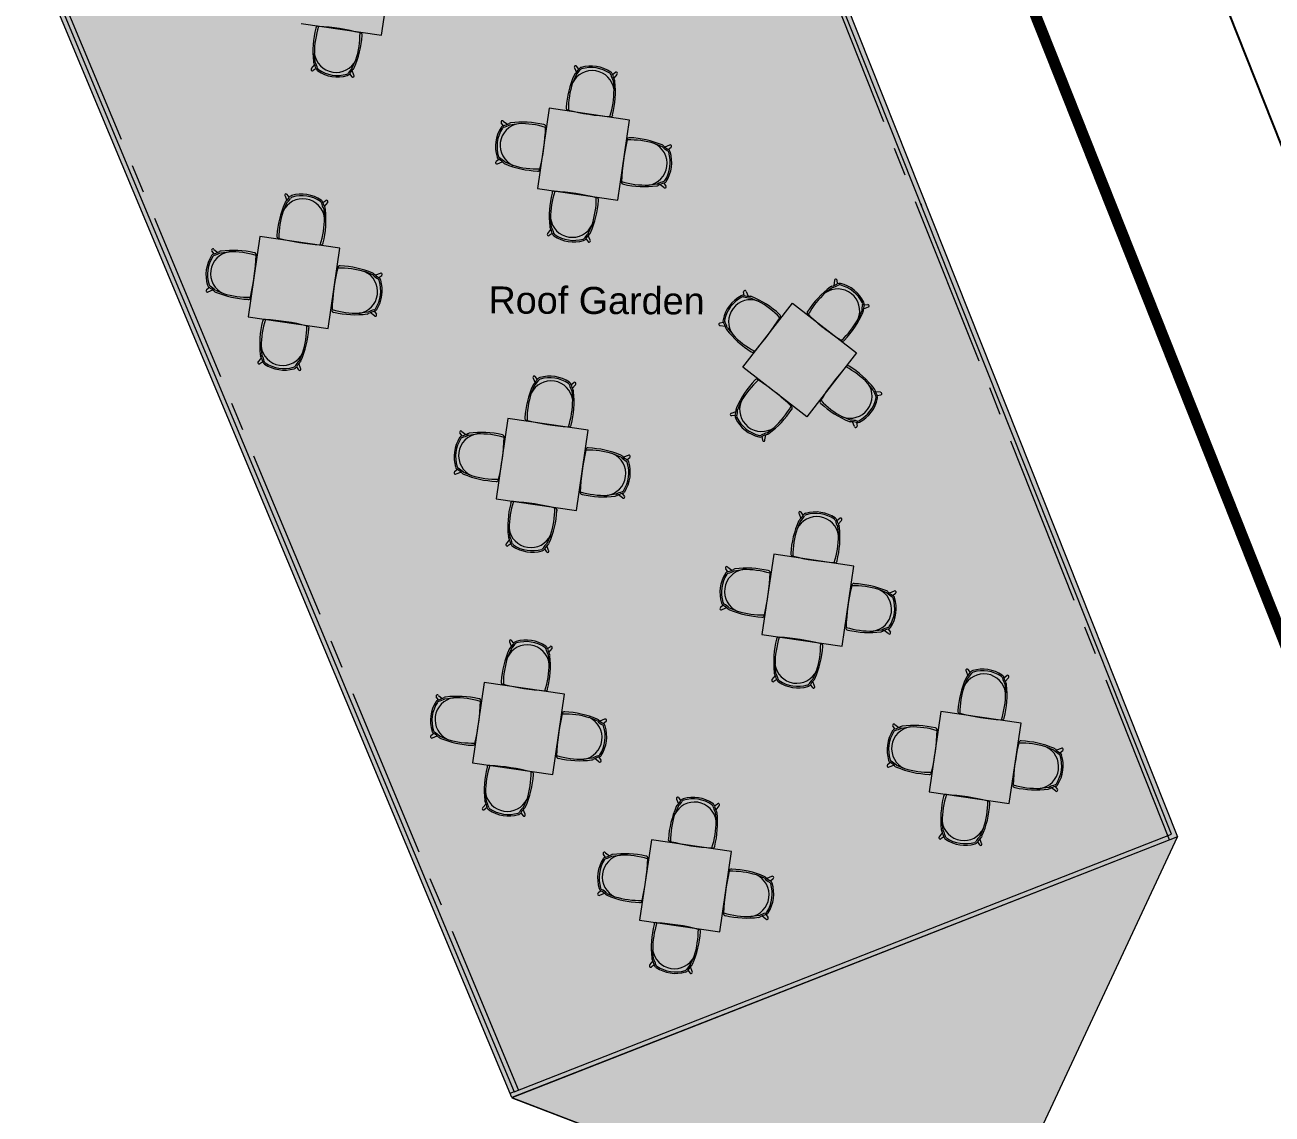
# Model space of a CAD drawing. Header units: metres. Extents: x -466 to 1322, y -1072 to 50.
# Drawn here: x 446.75 to 460.6, y -422.95 to -410.86 of the extents above; entities that cross this region are included whole.
import ezdxf

# ---------------------------------------------------------------- set-up
doc = ezdxf.new("R2010")
doc.units = ezdxf.units.M
doc.linetypes.add('CENTER2', pattern=[28.575, 19.05, -3.175, 3.175, -3.175])
doc.linetypes.add('OCULTA2', pattern=[0.3, 0.2, -0.1])
for name, color, linetype, lineweight in [('A - MURO BAJO', 2, 'Continuous', 0), ('A - PISO', 1, 'Continuous', 0), ('A - TXT 100 -1', 2, 'Continuous', 0), ('A-EJES', 61, 'CENTER2', 0), ('A-MUEBLES', 5, 'Continuous', 0)]:
    doc.layers.add(name, color=color, linetype=linetype, lineweight=lineweight)
doc.layers.add('AKU_Poligono', color=1, linetype='Continuous')
doc.layers.add('Poligono Fisico', color=3, linetype='Continuous')
doc.layers.add('Hatch Exterior', color=7, linetype='Continuous', lineweight=0, true_color=0xa99b89)
doc.layers.add('Hatch fondo', color=254, linetype='Continuous', lineweight=0, transparency=0.5)
doc.styles.add('Style-Arial', font='arial.ttf')

msp = doc.modelspace()

# ---------------------------------------------------------------- hatches: boundary and pattern name
at = {"layer": 'Hatch Exterior', "transparency": 33554687}
h = msp.add_hatch(color=256, dxfattribs=at)
h.dxf.hatch_style = 1
h.paths.add_polyline_path([(452.157, -422.764), (445.643, -407.17), (426.443, -421.481), (425.129, -419.717), (443.848, -405.764), (442.653, -404.16), (449.19, -399.288), (446.082, -395.119), (448.887, -393.028), (459.547, -419.87)])
at = {"layer": 'Hatch fondo', "transparency": 33554687}
h = msp.add_hatch(color=256, dxfattribs=at)
h.dxf.hatch_style = 1
h.paths.add_polyline_path([(452.158, -422.767), (457.279, -424.726), (459.547, -419.87)])
h = msp.add_hatch(color=256, dxfattribs=at)
h.dxf.hatch_style = 1
h.paths.add_polyline_path([(452.158, -422.767), (457.279, -424.726), (459.547, -419.87)])

# ---------------------------------------------------------------- linework, layer by layer
at = {"layer": 'A - MURO BAJO'}
msp.add_line((456.698, -412.846), (456.707, -412.868), dxfattribs=at)
at = {"layer": 'A - MURO BAJO', "ltscale": 0.05}
for points in [[(450.823, -397.946), (459.547, -419.87), (452.157, -422.764), (447.57, -411.782), (445.643, -407.17)], [(459.482, -419.841), (451.853, -400.671)], [(445.684, -407.139), (447.616, -411.764), (447.616, -411.764), (451.413, -420.854), (452.184, -422.7)], [(452.184, -422.7), (459.482, -419.841)]]:
    msp.add_lwpolyline(points, dxfattribs=at)
at = {"layer": 'A - PISO', "ltscale": 0.05}
msp.add_lwpolyline([(452.157, -422.764), (457.279, -424.726), (459.547, -419.87)], dxfattribs=at)
at = {"layer": 'A-EJES', "ltscale": 0.1}
for p, q in [((459.458, -419.905), (447.271, -389.28)), ((452.233, -422.68), (440.431, -394.426))]:
    msp.add_line(p, q, dxfattribs=at)
at = {"layer": 'A-EJES'}
msp.add_line((452.184, -422.7), (452.137, -422.718), dxfattribs=at)
at = {"layer": 'A-MUEBLES', "color": 5}
for p, q in [((450.712, -410.979), (450.842, -410.089)), ((449.822, -410.849), (450.712, -410.979)), ((449.977, -411.276), (449.967, -411.18)), ((449.936, -411.348), (449.971, -411.304)), ((449.986, -411.347), (449.952, -411.371)), ((450.405, -411.421), (450.385, -411.368)), ((450.388, -411.341), (450.428, -411.252)), ((452.855, -411.339), (452.875, -411.392)), ((452.902, -411.354), (452.878, -411.322)), ((450.358, -411.406), (450.383, -411.438)), ((452.872, -411.419), (452.833, -411.508)), ((453.275, -411.413), (453.308, -411.389)), ((453.284, -411.484), (453.294, -411.58)), ((453.324, -411.412), (453.289, -411.456)), ((452.574, -411.789), (452.444, -412.68)), ((453.464, -411.919), (452.574, -411.789)), ((452.064, -411.932), (452.109, -411.966)), ((453.334, -412.809), (453.464, -411.919)), ((452.066, -411.982), (452.042, -411.949)), ((452.137, -411.971), (452.233, -411.959)), ((453.83, -412.216), (453.74, -412.179)), ((453.91, -412.198), (453.857, -412.219)), ((453.895, -412.245), (453.927, -412.22)), ((452.015, -412.355), (451.983, -412.38)), ((452.001, -412.403), (452.053, -412.381)), ((452.081, -412.384), (452.17, -412.421)), ((453.774, -412.629), (453.678, -412.641)), ((453.845, -412.619), (453.869, -412.652)), ((449.642, -412.761), (449.662, -412.814)), ((449.689, -412.776), (449.665, -412.744)), ((452.444, -412.68), (453.334, -412.809)), ((453.846, -412.668), (453.801, -412.634)), ((449.659, -412.842), (449.62, -412.93)), ((450.062, -412.835), (450.095, -412.811)), ((450.071, -412.906), (450.081, -413.002)), ((450.111, -412.835), (450.076, -412.878)), ((452.599, -413.106), (452.589, -413.01)), ((452.558, -413.178), (452.593, -413.134)), ((452.608, -413.178), (452.574, -413.201)), ((453.01, -413.171), (453.049, -413.082)), ((449.361, -413.211), (449.231, -414.102)), ((450.251, -413.341), (449.361, -413.211)), ((452.98, -413.236), (453.005, -413.268)), ((453.027, -413.251), (453.007, -413.199)), ((448.853, -413.404), (448.829, -413.371)), ((448.851, -413.354), (448.896, -413.388)), ((448.924, -413.393), (449.02, -413.381)), ((450.121, -414.232), (450.251, -413.341)), ((450.617, -413.638), (450.527, -413.601)), ((450.697, -413.62), (450.644, -413.641)), ((450.682, -413.667), (450.714, -413.642)), ((455.74, -413.701), (455.732, -413.756)), ((455.774, -413.737), (455.768, -413.697)), ((448.802, -413.777), (448.77, -413.803)), ((448.788, -413.825), (448.84, -413.803)), ((448.868, -413.806), (448.957, -413.843)), ((454.736, -413.866), (454.731, -413.825)), ((454.759, -413.822), (454.781, -413.874)), ((455.715, -413.779), (455.637, -413.837)), ((454.723, -414.662), (455.274, -413.951)), ((454.803, -413.892), (454.892, -413.928)), ((455.274, -413.951), (455.985, -414.502)), ((456.112, -413.995), (456.06, -414.016)), ((456.069, -413.971), (456.109, -413.967)), ((449.231, -414.102), (450.121, -414.232)), ((450.561, -414.051), (450.465, -414.063)), ((450.633, -414.09), (450.588, -414.056)), ((450.632, -414.041), (450.656, -414.074)), ((456.042, -414.037), (456.003, -414.126)), ((454.508, -414.166), (454.468, -414.172)), ((454.472, -414.2), (454.528, -414.207)), ((454.551, -414.224), (454.61, -414.3)), ((449.345, -414.6), (449.38, -414.556)), ((449.386, -414.528), (449.376, -414.432)), ((449.797, -414.593), (449.836, -414.504)), ((455.985, -414.502), (455.434, -415.213)), ((449.395, -414.6), (449.361, -414.623)), ((449.767, -414.658), (449.792, -414.69)), ((449.814, -414.673), (449.794, -414.621)), ((455.434, -415.213), (454.723, -414.662)), ((452.395, -414.781), (452.416, -414.834)), ((452.443, -414.797), (452.418, -414.764)), ((452.815, -414.855), (452.848, -414.832)), ((456.17, -414.917), (456.11, -414.841)), ((452.412, -414.862), (452.373, -414.95)), ((452.824, -414.926), (452.834, -415.023)), ((452.865, -414.855), (452.829, -414.899)), ((456.249, -414.94), (456.193, -414.933)), ((456.213, -414.975), (456.253, -414.968)), ((454.666, -415.13), (454.704, -415.041)), ((452.114, -415.231), (451.984, -416.122)), ((453.005, -415.361), (452.114, -415.231)), ((454.595, -415.172), (454.648, -415.151)), ((454.639, -415.196), (454.598, -415.2)), ((455.918, -415.249), (455.828, -415.212)), ((451.606, -415.424), (451.582, -415.391)), ((451.605, -415.374), (451.649, -415.409)), ((452.875, -416.252), (453.005, -415.361)), ((454.992, -415.388), (455.07, -415.331)), ((455.962, -415.319), (455.94, -415.267)), ((455.985, -415.275), (455.99, -415.315)), ((451.677, -415.414), (451.773, -415.401)), ((454.934, -415.43), (454.94, -415.471)), ((454.968, -415.467), (454.976, -415.411)), ((453.37, -415.659), (453.28, -415.621)), ((453.45, -415.64), (453.398, -415.661)), ((453.436, -415.688), (453.467, -415.662)), ((451.555, -415.797), (451.523, -415.823)), ((451.541, -415.845), (451.593, -415.824)), ((451.621, -415.826), (451.71, -415.864)), ((453.314, -416.071), (453.218, -416.084)), ((453.386, -416.111), (453.342, -416.076)), ((453.385, -416.061), (453.409, -416.094)), ((451.984, -416.122), (452.875, -416.252)), ((455.347, -416.287), (455.367, -416.34)), ((455.394, -416.302), (455.369, -416.27)), ((455.766, -416.361), (455.799, -416.337)), ((455.816, -416.361), (455.78, -416.404)), ((452.139, -416.549), (452.129, -416.452)), ((455.363, -416.367), (455.324, -416.456)), ((455.775, -416.432), (455.785, -416.528)), ((452.098, -416.62), (452.134, -416.576)), ((452.148, -416.62), (452.115, -416.643)), ((452.567, -416.694), (452.547, -416.641)), ((452.551, -416.613), (452.59, -416.525)), ((452.52, -416.678), (452.545, -416.711)), ((455.065, -416.737), (454.935, -417.628)), ((455.956, -416.867), (455.065, -416.737)), ((454.557, -416.93), (454.533, -416.897)), ((454.556, -416.88), (454.6, -416.914)), ((454.628, -416.919), (454.724, -416.907)), ((455.826, -417.757), (455.956, -416.867)), ((456.321, -417.164), (456.231, -417.127)), ((456.401, -417.146), (456.349, -417.167)), ((456.387, -417.193), (456.418, -417.168)), ((454.506, -417.303), (454.475, -417.328)), ((454.492, -417.351), (454.544, -417.329)), ((454.572, -417.332), (454.662, -417.369)), ((456.265, -417.577), (456.169, -417.589)), ((456.337, -417.616), (456.293, -417.582)), ((456.336, -417.567), (456.36, -417.6)), ((452.133, -417.709), (452.154, -417.762)), ((452.181, -417.724), (452.156, -417.692)), ((454.935, -417.628), (455.826, -417.757)), ((452.15, -417.79), (452.111, -417.878)), ((452.553, -417.783), (452.586, -417.759)), ((452.562, -417.854), (452.572, -417.95)), ((452.603, -417.783), (452.567, -417.827)), ((455.09, -418.054), (455.08, -417.958)), ((457.248, -418.048), (457.224, -418.015)), ((451.852, -418.159), (451.722, -419.05)), ((452.743, -418.289), (451.852, -418.159)), ((455.049, -418.126), (455.085, -418.082)), ((455.099, -418.126), (455.066, -418.149)), ((455.518, -418.199), (455.498, -418.147)), ((455.502, -418.119), (455.541, -418.03)), ((457.218, -418.113), (457.179, -418.201)), ((457.201, -418.032), (457.221, -418.085)), ((457.62, -418.106), (457.654, -418.083)), ((457.67, -418.106), (457.635, -418.15)), ((451.343, -418.302), (451.387, -418.337)), ((452.613, -419.18), (452.743, -418.289)), ((455.471, -418.184), (455.496, -418.216)), ((457.629, -418.177), (457.64, -418.274)), ((451.344, -418.352), (451.32, -418.319)), ((451.415, -418.341), (451.511, -418.329)), ((453.108, -418.586), (453.018, -418.549)), ((453.188, -418.568), (453.136, -418.589)), ((456.92, -418.482), (456.79, -419.373)), ((457.81, -418.612), (456.92, -418.482)), ((453.174, -418.615), (453.205, -418.59)), ((456.411, -418.675), (456.387, -418.642)), ((456.41, -418.625), (456.455, -418.66)), ((456.483, -418.665), (456.579, -418.652)), ((457.68, -419.503), (457.81, -418.612)), ((451.293, -418.725), (451.261, -418.751)), ((451.279, -418.773), (451.331, -418.751)), ((451.359, -418.754), (451.448, -418.791)), ((453.123, -418.989), (453.147, -419.022)), ((458.175, -418.91), (458.086, -418.872)), ((458.255, -418.891), (458.203, -418.912)), ((458.241, -418.939), (458.273, -418.913)), ((451.722, -419.05), (452.613, -419.18)), ((453.052, -418.999), (452.956, -419.011)), ((453.124, -419.038), (453.08, -419.004)), ((456.361, -419.048), (456.329, -419.074)), ((456.347, -419.096), (456.399, -419.075)), ((456.427, -419.077), (456.516, -419.115)), ((451.877, -419.476), (451.867, -419.38)), ((456.79, -419.373), (457.68, -419.503)), ((458.12, -419.323), (458.024, -419.335)), ((458.192, -419.362), (458.147, -419.327)), ((458.191, -419.312), (458.215, -419.345)), ((451.836, -419.548), (451.872, -419.504)), ((451.886, -419.548), (451.853, -419.571)), ((452.289, -419.541), (452.328, -419.452)), ((454.005, -419.535), (453.966, -419.624)), ((453.988, -419.455), (454.008, -419.507)), ((454.035, -419.47), (454.011, -419.437)), ((454.407, -419.528), (454.441, -419.505)), ((454.457, -419.528), (454.422, -419.572)), ((452.258, -419.606), (452.283, -419.638)), ((452.305, -419.621), (452.285, -419.569)), ((454.416, -419.599), (454.427, -419.696)), ((456.904, -419.871), (456.939, -419.827)), ((456.945, -419.8), (456.934, -419.703)), ((457.356, -419.864), (457.395, -419.776)), ((453.707, -419.904), (453.577, -420.795)), ((454.597, -420.034), (453.707, -419.904)), ((456.954, -419.871), (456.92, -419.894)), ((457.326, -419.929), (457.351, -419.962)), ((457.373, -419.945), (457.353, -419.892)), ((453.198, -420.097), (453.174, -420.064)), ((453.197, -420.048), (453.242, -420.082)), ((453.269, -420.087), (453.366, -420.074)), ((454.467, -420.925), (454.597, -420.034)), ((454.962, -420.332), (454.873, -420.295)), ((455.042, -420.313), (454.99, -420.335)), ((455.028, -420.361), (455.06, -420.335)), ((453.148, -420.471), (453.116, -420.496)), ((453.134, -420.518), (453.186, -420.497)), ((453.214, -420.5), (453.303, -420.537)), ((453.577, -420.795), (454.467, -420.925)), ((454.907, -420.745), (454.81, -420.757)), ((454.979, -420.784), (454.934, -420.749)), ((454.978, -420.734), (455.002, -420.767)), ((453.732, -421.222), (453.721, -421.126)), ((454.143, -421.286), (454.182, -421.198)), ((453.691, -421.293), (453.726, -421.249)), ((453.741, -421.293), (453.707, -421.316)), ((454.16, -421.367), (454.14, -421.314)), ((454.113, -421.351), (454.138, -421.384))]:
    msp.add_line(p, q, dxfattribs=at)
for centre, radius, start, end in [((451.004, -411.157), 1.053, 165.8843, 186.09), ((450.919, -411.175), 0.952, 161.939, 180.263), ((450.005, -410.9), 0.022, 66.442, 178.1592), ((449.861, -413.374), 2.499, 75.7124, 86.4895), ((449.522, -410.957), 0.952, 341.939, 0.263), ((450.477, -410.974), 0.022, 344.0427, 95.7599), ((449.447, -410.913), 1.053, 336.1119, 356.3177), ((450.208, -411.146), 0.244, 188.0759, 334.126), ((450.208, -411.146), 0.244, 188.0759, 334.126), ((449.944, -411.359), 0.0141, 124.7727, 305.0862), ((449.999, -411.264), 0.0425, 186.09, 208.9497), ((449.755, -411.399), 0.236, 12.3389, 28.9497), ((449.755, -411.399), 0.253, 12.3389, 28.9497), ((450.028, -411.339), 0.0425, 192.3389, 236.0102), ((450.028, -411.339), 0.0255, 192.3389, 236.0102), ((450.223, -411.049), 0.392, 236.0102, 286.1918), ((450.223, -411.049), 0.375, 236.0102, 286.1918), ((450.562, -411.525), 0.253, 133.2522, 149.863), ((450.562, -411.525), 0.236, 133.2522, 149.863), ((450.371, -411.322), 0.0425, 313.2522, 336.1119), ((453.052, -411.614), 0.244, 8.0759, 154.126), ((453.052, -411.614), 0.244, 8.0759, 154.126), ((452.866, -411.33), 0.0141, 37.1157, 217.4292), ((452.698, -411.235), 0.236, 313.2522, 329.863), ((452.698, -411.235), 0.253, 313.2522, 329.863), ((452.94, -411.375), 0.0425, 106.1918, 149.863), ((452.94, -411.375), 0.0255, 106.1918, 149.863), ((453.037, -411.711), 0.392, 56.0102, 106.1918), ((453.037, -411.711), 0.375, 56.0102, 106.1918), ((450.321, -411.385), 0.0255, 286.1918, 329.863), ((450.321, -411.385), 0.0425, 286.1918, 329.863), ((450.394, -411.43), 0.0141, 217.1157, 37.4292), ((453.814, -411.847), 1.053, 156.1119, 176.3177), ((453.738, -411.803), 0.952, 161.939, 180.263), ((452.89, -411.438), 0.0425, 133.2522, 156.1119), ((453.233, -411.421), 0.0255, 12.3389, 56.0102), ((453.233, -411.421), 0.0425, 12.3389, 56.0102), ((453.505, -411.361), 0.253, 192.3389, 208.9497), ((453.505, -411.361), 0.236, 192.3389, 208.9497), ((452.256, -411.603), 1.053, 345.8843, 6.09), ((453.261, -411.496), 0.0425, 6.09, 28.9497), ((453.316, -411.401), 0.0141, 304.7727, 125.0862), ((452.341, -411.585), 0.952, 341.939, 0.263), ((452.784, -411.786), 0.022, 164.0427, 275.7599), ((452.053, -411.94), 0.0141, 35.97, 216.2835), ((453.4, -409.386), 2.499, 255.7124, 266.4895), ((453.256, -411.86), 0.022, 246.442, 358.1592), ((452.369, -412.213), 0.392, 147.2075, 197.3891), ((452.369, -412.213), 0.375, 147.2075, 197.3891), ((452.272, -412.2), 0.244, 99.2732, 245.3233), ((452.272, -412.2), 0.244, 99.2732, 245.3233), ((452.075, -412.023), 0.0425, 103.5362, 147.2075), ((452.075, -412.023), 0.0255, 103.5362, 147.2075), ((452.009, -411.752), 0.236, 283.5362, 300.147), ((452.009, -411.752), 0.253, 283.5362, 300.147), ((452.149, -411.993), 0.0425, 97.2873, 120.147), ((452.278, -412.996), 1.053, 77.0816, 97.2873), ((452.257, -412.911), 0.952, 73.1363, 91.4603), ((450.037, -411.896), 2.499, 346.9097, 357.6868), ((452.513, -411.991), 0.022, 337.6393, 89.3565), ((455.873, -412.704), 2.499, 166.9097, 177.6868), ((453.461, -412.136), 0.022, 75.24, 186.9572), ((453.464, -413.091), 0.952, 73.1363, 91.4603), ((453.421, -413.167), 1.053, 67.3092, 87.515), ((453.638, -412.401), 0.244, 279.2732, 65.3233), ((453.638, -412.401), 0.244, 279.2732, 65.3233), ((453.811, -412.234), 0.0425, 44.4495, 67.3092), ((454.011, -412.039), 0.236, 224.4495, 241.0603), ((453.918, -412.209), 0.0141, 308.313, 128.6265), ((452.035, -412.317), 0.0425, 197.3891, 241.0603), ((452.035, -412.317), 0.0255, 197.3891, 241.0603), ((451.9, -412.561), 0.253, 44.4495, 61.0603), ((454.011, -412.039), 0.253, 224.4495, 241.0603), ((453.542, -412.388), 0.375, 327.2075, 17.3891), ((453.542, -412.388), 0.392, 327.2075, 17.3891), ((453.876, -412.283), 0.0255, 17.3891, 61.0603), ((453.876, -412.283), 0.0425, 17.3891, 61.0603), ((451.992, -412.392), 0.0141, 128.313, 308.6265), ((451.9, -412.561), 0.236, 44.4495, 61.0603), ((452.099, -412.366), 0.0425, 224.4495, 247.3092), ((452.489, -411.433), 1.053, 247.3092, 267.515), ((452.447, -411.51), 0.952, 253.1363, 271.4603), ((452.449, -412.465), 0.022, 255.24, 6.9572), ((453.397, -412.609), 0.022, 157.6393, 269.3565), ((453.653, -411.689), 0.952, 253.1363, 271.4603), ((453.901, -412.848), 0.253, 103.5362, 120.147), ((453.901, -412.848), 0.236, 103.5362, 120.147), ((453.836, -412.577), 0.0255, 283.5362, 327.2075), ((453.836, -412.577), 0.0425, 283.5362, 327.2075), ((449.653, -412.753), 0.0141, 37.1157, 217.4292), ((449.727, -412.797), 0.0425, 106.1918, 149.863), ((449.824, -413.133), 0.392, 56.0102, 106.1918), ((449.824, -413.133), 0.375, 56.0102, 106.1918), ((453.626, -412.987), 1.053, 165.8843, 186.09), ((453.541, -413.006), 0.952, 161.939, 180.263), ((452.627, -412.731), 0.022, 66.442, 178.1592), ((452.482, -415.204), 2.499, 75.7124, 86.4895), ((453.633, -411.604), 1.053, 257.0816, 277.2873), ((453.761, -412.607), 0.0425, 277.2873, 300.147), ((453.857, -412.66), 0.0141, 215.97, 36.2835), ((450.601, -413.269), 1.053, 156.1119, 176.3177), ((449.839, -413.037), 0.244, 8.0759, 154.126), ((449.839, -413.037), 0.244, 8.0759, 154.126), ((449.677, -412.86), 0.0425, 133.2522, 156.1119), ((449.485, -412.657), 0.236, 313.2522, 329.863), ((449.485, -412.657), 0.253, 313.2522, 329.863), ((449.727, -412.797), 0.0255, 106.1918, 149.863), ((450.02, -412.843), 0.0255, 12.3389, 56.0102), ((450.02, -412.843), 0.0425, 12.3389, 56.0102), ((450.292, -412.783), 0.253, 192.3389, 208.9497), ((450.292, -412.783), 0.236, 192.3389, 208.9497), ((450.048, -412.918), 0.0425, 6.09, 28.9497), ((450.103, -412.823), 0.0141, 304.7727, 125.0862), ((452.069, -412.743), 1.053, 336.1119, 356.3177), ((452.144, -412.787), 0.952, 341.939, 0.263), ((453.099, -412.804), 0.022, 344.0427, 95.7599), ((450.525, -413.225), 0.952, 161.939, 180.263), ((449.128, -413.007), 0.952, 341.939, 0.263), ((449.043, -413.026), 1.053, 345.8843, 6.09), ((452.83, -412.976), 0.244, 188.0759, 334.126), ((452.83, -412.976), 0.244, 188.0759, 334.126), ((452.566, -413.189), 0.0141, 124.7727, 305.0862), ((452.621, -413.094), 0.0425, 186.09, 208.9497), ((452.377, -413.229), 0.236, 12.3389, 28.9497), ((452.377, -413.229), 0.253, 12.3389, 28.9497), ((452.65, -413.169), 0.0425, 192.3389, 236.0102), ((452.65, -413.169), 0.0255, 192.3389, 236.0102), ((453.184, -413.355), 0.253, 133.2522, 149.863), ((453.184, -413.355), 0.236, 133.2522, 149.863), ((452.993, -413.152), 0.0425, 313.2522, 336.1119), ((449.571, -413.208), 0.022, 164.0427, 275.7599), ((450.187, -410.808), 2.499, 255.7124, 266.4895), ((450.043, -413.282), 0.022, 246.442, 358.1592), ((452.845, -412.879), 0.392, 236.0102, 286.1918), ((452.845, -412.879), 0.375, 236.0102, 286.1918), ((452.943, -413.215), 0.0255, 286.1918, 329.863), ((452.943, -413.215), 0.0425, 286.1918, 329.863), ((453.016, -413.26), 0.0141, 217.1157, 37.4292), ((449.156, -413.635), 0.392, 147.2075, 197.3891), ((449.156, -413.635), 0.375, 147.2075, 197.3891), ((449.059, -413.622), 0.244, 99.2732, 245.3233), ((449.059, -413.622), 0.244, 99.2732, 245.3233), ((448.84, -413.362), 0.0141, 35.97, 216.2835), ((448.862, -413.445), 0.0425, 103.5362, 147.2075), ((448.862, -413.445), 0.0255, 103.5362, 147.2075), ((448.796, -413.174), 0.236, 283.5362, 300.147), ((448.796, -413.174), 0.253, 283.5362, 300.147), ((448.936, -413.415), 0.0425, 97.2873, 120.147), ((449.065, -414.418), 1.053, 77.0816, 97.2873), ((449.044, -414.333), 0.952, 73.1363, 91.4603), ((446.824, -413.318), 2.499, 346.9097, 357.6868), ((449.3, -413.413), 0.022, 337.6393, 89.3565), ((452.66, -414.126), 2.499, 166.9097, 177.6868), ((450.248, -413.558), 0.022, 75.24, 186.9572), ((450.251, -414.513), 0.952, 73.1363, 91.4603), ((450.208, -414.589), 1.053, 67.3092, 87.515), ((450.425, -413.823), 0.244, 279.2732, 65.3233), ((450.425, -413.823), 0.244, 279.2732, 65.3233), ((450.598, -413.656), 0.0425, 44.4495, 67.3092), ((450.797, -413.461), 0.253, 224.4495, 241.0603), ((450.797, -413.461), 0.236, 224.4495, 241.0603), ((450.329, -413.81), 0.375, 327.2075, 17.3891), ((450.329, -413.81), 0.392, 327.2075, 17.3891), ((450.662, -413.705), 0.0255, 17.3891, 61.0603), ((450.662, -413.705), 0.0425, 17.3891, 61.0603), ((450.705, -413.631), 0.0141, 308.313, 128.6265), ((455.655, -413.533), 0.236, 283.7801, 300.3909), ((455.754, -413.699), 0.0141, 7.6436, 187.9571), ((455.796, -413.773), 0.0425, 76.7196, 120.3909), ((455.715, -414.114), 0.392, 26.538, 76.7196), ((448.779, -413.814), 0.0141, 128.313, 308.6265), ((448.822, -413.739), 0.0425, 197.3891, 241.0603), ((448.822, -413.739), 0.0255, 197.3891, 241.0603), ((448.687, -413.984), 0.236, 44.4495, 61.0603), ((448.687, -413.984), 0.253, 44.4495, 61.0603), ((448.886, -413.788), 0.0425, 224.4495, 247.3092), ((449.276, -412.856), 1.053, 247.3092, 267.515), ((449.233, -412.932), 0.952, 253.1363, 271.4603), ((454.886, -414.216), 0.392, 117.7353, 167.917), ((454.723, -413.906), 0.0425, 74.0641, 117.7353), ((454.745, -413.824), 0.0141, 6.4979, 186.8114), ((454.8, -413.638), 0.236, 254.0641, 270.6749), ((454.803, -413.917), 0.0425, 67.8152, 90.6749), ((456.324, -414.615), 1.053, 126.6398, 146.8455), ((456.28, -414.539), 0.952, 132.4668, 150.7909), ((455.776, -414.037), 0.244, 338.6038, 124.6539), ((455.776, -414.037), 0.244, 338.6038, 124.6539), ((455.721, -413.804), 0.0425, 103.7801, 126.6398), ((455.655, -413.533), 0.253, 283.7801, 300.3909), ((455.796, -413.773), 0.0255, 76.7196, 120.3909), ((455.715, -414.114), 0.375, 26.538, 76.7196), ((449.236, -413.887), 0.022, 255.24, 6.9572), ((450.623, -413.999), 0.0255, 283.5362, 327.2075), ((454.886, -414.216), 0.375, 117.7353, 167.917), ((454.808, -414.157), 0.244, 69.8011, 215.8512), ((454.808, -414.157), 0.244, 69.8011, 215.8512), ((454.723, -413.906), 0.0255, 74.0641, 117.7353), ((454.8, -413.638), 0.253, 254.0641, 270.6749), ((454.421, -414.853), 1.053, 47.6094, 67.8152), ((454.445, -414.769), 0.952, 43.6641, 61.9882), ((456.295, -414.04), 0.253, 162.8668, 179.4776), ((456.028, -413.958), 0.0255, 342.8668, 26.538), ((456.295, -414.04), 0.236, 162.8668, 179.4776), ((456.028, -413.958), 0.0425, 342.8668, 26.538), ((456.111, -413.981), 0.0141, 275.3006, 95.6141), ((450.413, -414.409), 1.053, 165.8843, 186.09), ((450.328, -414.428), 0.952, 161.939, 180.263), ((449.414, -414.153), 0.022, 66.442, 178.1592), ((449.269, -416.626), 2.499, 75.7124, 86.4895), ((450.184, -414.031), 0.022, 157.6393, 269.3565), ((450.44, -413.111), 0.952, 253.1363, 271.4603), ((450.42, -413.026), 1.053, 257.0816, 277.2873), ((450.548, -414.029), 0.0425, 277.2873, 300.147), ((450.688, -414.27), 0.253, 103.5362, 120.147), ((450.688, -414.27), 0.236, 103.5362, 120.147), ((450.623, -413.999), 0.0425, 283.5362, 327.2075), ((450.644, -414.082), 0.0141, 215.97, 36.2835), ((454.544, -414.143), 0.0425, 167.917, 211.5882), ((454.544, -414.143), 0.0255, 167.917, 211.5882), ((453.012, -412.793), 2.499, 317.4376, 328.2147), ((455.12, -414.094), 0.022, 308.1672, 59.8844), ((455.458, -414.054), 0.022, 134.5706, 246.2878), ((457.175, -412.268), 2.499, 226.2403, 237.0174), ((455.172, -413.662), 0.952, 312.4668, 330.7909), ((455.088, -413.636), 1.053, 316.4121, 336.6179), ((456.016, -414.037), 0.0425, 336.6179, 359.4776), ((448.855, -414.165), 1.053, 336.1119, 356.3177), ((448.931, -414.209), 0.952, 341.939, 0.263), ((449.886, -414.227), 0.022, 344.0427, 95.7599), ((454.47, -414.186), 0.0141, 98.8409, 279.1544), ((454.306, -414.289), 0.236, 14.9774, 31.5882), ((454.306, -414.289), 0.253, 14.9774, 31.5882), ((454.576, -414.217), 0.0425, 194.9774, 217.8371), ((455.374, -413.597), 1.053, 217.8371, 238.0428), ((455.299, -413.642), 0.952, 223.6641, 241.9882), ((455.832, -414.351), 0.022, 216.9699, 328.6871), ((449.408, -414.516), 0.0425, 186.09, 208.9497), ((449.164, -414.651), 0.236, 12.3389, 28.9497), ((449.617, -414.398), 0.244, 188.0759, 334.126), ((449.617, -414.398), 0.244, 188.0759, 334.126), ((449.164, -414.651), 0.253, 12.3389, 28.9497), ((454.832, -414.475), 0.022, 225.7679, 337.4851), ((449.353, -414.611), 0.0141, 124.7727, 305.0862), ((449.436, -414.591), 0.0425, 192.3389, 236.0102), ((449.436, -414.591), 0.0255, 192.3389, 236.0102), ((449.632, -414.301), 0.392, 236.0102, 286.1918), ((449.632, -414.301), 0.375, 236.0102, 286.1918), ((449.73, -414.637), 0.0255, 286.1918, 329.863), ((449.73, -414.637), 0.0425, 286.1918, 329.863), ((449.971, -414.777), 0.253, 133.2522, 149.863), ((449.971, -414.777), 0.236, 133.2522, 149.863), ((449.803, -414.682), 0.0141, 217.1157, 37.4292), ((449.78, -414.574), 0.0425, 313.2522, 336.1119), ((457.709, -416.347), 2.499, 137.4376, 148.2147), ((455.889, -414.666), 0.022, 45.7679, 157.4851), ((455.421, -415.498), 0.952, 43.6641, 61.9882), ((455.347, -415.544), 1.053, 37.8371, 58.0428), ((452.593, -415.057), 0.244, 8.0759, 154.126), ((452.593, -415.057), 0.244, 8.0759, 154.126), ((452.407, -414.773), 0.0141, 37.1157, 217.4292), ((452.239, -414.677), 0.236, 313.2522, 329.863), ((452.239, -414.677), 0.253, 313.2522, 329.863), ((452.48, -414.817), 0.0425, 106.1918, 149.863), ((452.48, -414.817), 0.0255, 106.1918, 149.863), ((452.578, -415.153), 0.392, 56.0102, 106.1918), ((452.578, -415.153), 0.375, 56.0102, 106.1918), ((452.773, -414.863), 0.0255, 12.3389, 56.0102), ((452.773, -414.863), 0.0425, 12.3389, 56.0102), ((452.856, -414.843), 0.0141, 304.7727, 125.0862), ((455.619, -415.531), 1.053, 136.4121, 156.6179), ((455.536, -415.506), 0.952, 132.4668, 150.7909), ((454.875, -414.816), 0.022, 36.9699, 148.6871), ((453.532, -416.899), 2.499, 46.2403, 57.0174), ((455.913, -414.983), 0.244, 249.8011, 35.8512), ((455.913, -414.983), 0.244, 249.8011, 35.8512), ((453.354, -415.29), 1.053, 156.1119, 176.3177), ((453.279, -415.246), 0.952, 161.939, 180.263), ((452.43, -414.88), 0.0425, 133.2522, 156.1119), ((453.046, -414.804), 0.253, 192.3389, 208.9497), ((453.046, -414.804), 0.236, 192.3389, 208.9497), ((451.796, -415.046), 1.053, 345.8843, 6.09), ((452.802, -414.939), 0.0425, 6.09, 28.9497), ((456.415, -414.851), 0.253, 194.9774, 211.5882), ((456.145, -414.924), 0.0425, 14.9774, 37.8371), ((456.415, -414.851), 0.236, 194.9774, 211.5882), ((456.177, -414.998), 0.0425, 347.917, 31.5882), ((456.251, -414.954), 0.0141, 278.8409, 99.1544), ((451.882, -415.027), 0.952, 341.939, 0.263), ((454.691, -415.13), 0.0425, 156.6179, 179.4776), ((454.931, -415.13), 0.244, 158.6038, 304.6539), ((454.931, -415.13), 0.244, 158.6038, 304.6539), ((454.427, -414.628), 0.952, 312.4668, 330.7909), ((455.25, -415.113), 0.022, 314.5706, 66.2878), ((455.6, -415.046), 0.022, 128.1672, 239.8844), ((456.276, -414.371), 0.952, 223.6641, 241.9882), ((456.299, -414.287), 1.053, 227.6094, 247.8152), ((455.835, -414.924), 0.375, 297.7353, 347.917), ((455.835, -414.924), 0.392, 297.7353, 347.917), ((456.177, -414.998), 0.0255, 347.917, 31.5882), ((452.324, -415.228), 0.022, 164.0427, 275.7599), ((452.94, -412.828), 2.499, 255.7124, 266.4895), ((454.597, -415.186), 0.0141, 95.3006, 275.6141), ((454.679, -415.21), 0.0425, 162.8668, 206.538), ((454.412, -415.128), 0.236, 342.8668, 359.4776), ((454.992, -415.053), 0.392, 206.538, 256.7196), ((454.679, -415.21), 0.0255, 162.8668, 206.538), ((454.412, -415.128), 0.253, 342.8668, 359.4776), ((454.992, -415.053), 0.375, 206.538, 256.7196), ((454.383, -414.552), 1.053, 306.6398, 326.8455), ((455.921, -415.502), 0.253, 74.0641, 90.6749), ((455.998, -415.234), 0.0255, 254.0641, 297.7353), ((451.593, -415.383), 0.0141, 35.97, 216.2835), ((451.69, -415.436), 0.0425, 97.2873, 120.147), ((451.818, -416.438), 1.053, 77.0816, 97.2873), ((452.796, -415.302), 0.022, 246.442, 358.1592), ((455.053, -415.635), 0.253, 103.7801, 120.3909), ((454.986, -415.364), 0.0425, 283.7801, 306.6398), ((455.918, -415.223), 0.0425, 247.8152, 270.6749), ((455.921, -415.502), 0.236, 74.0641, 90.6749), ((455.976, -415.317), 0.0141, 186.4979, 6.8114), ((455.998, -415.234), 0.0425, 254.0641, 297.7353), ((451.909, -415.655), 0.392, 147.2075, 197.3891), ((451.909, -415.655), 0.375, 147.2075, 197.3891), ((451.812, -415.642), 0.244, 99.2732, 245.3233), ((451.812, -415.642), 0.244, 99.2732, 245.3233), ((451.615, -415.466), 0.0425, 103.5362, 147.2075), ((451.615, -415.466), 0.0255, 103.5362, 147.2075), ((451.55, -415.194), 0.236, 283.5362, 300.147), ((451.55, -415.194), 0.253, 283.5362, 300.147), ((451.797, -416.353), 0.952, 73.1363, 91.4603), ((449.577, -415.338), 2.499, 346.9097, 357.6868), ((452.053, -415.434), 0.022, 337.6393, 89.3565), ((454.912, -415.394), 0.0425, 256.7196, 300.3909), ((454.912, -415.394), 0.0255, 256.7196, 300.3909), ((455.053, -415.635), 0.236, 103.7801, 120.3909), ((454.954, -415.469), 0.0141, 187.6436, 7.9571), ((455.414, -416.147), 2.499, 166.9097, 177.6868), ((453.002, -415.578), 0.022, 75.24, 186.9572), ((453.004, -416.533), 0.952, 73.1363, 91.4603), ((452.962, -416.609), 1.053, 67.3092, 87.515), ((453.179, -415.843), 0.244, 279.2732, 65.3233), ((453.179, -415.843), 0.244, 279.2732, 65.3233), ((453.352, -415.677), 0.0425, 44.4495, 67.3092), ((453.551, -415.481), 0.253, 224.4495, 241.0603), ((453.551, -415.481), 0.236, 224.4495, 241.0603), ((453.459, -415.651), 0.0141, 308.313, 128.6265), ((451.575, -415.76), 0.0425, 197.3891, 241.0603), ((451.575, -415.76), 0.0255, 197.3891, 241.0603), ((451.44, -416.004), 0.236, 44.4495, 61.0603), ((451.44, -416.004), 0.253, 44.4495, 61.0603), ((453.082, -415.83), 0.375, 327.2075, 17.3891), ((453.082, -415.83), 0.392, 327.2075, 17.3891), ((453.416, -415.725), 0.0255, 17.3891, 61.0603), ((453.416, -415.725), 0.0425, 17.3891, 61.0603), ((451.532, -415.834), 0.0141, 128.313, 308.6265), ((451.639, -415.808), 0.0425, 224.4495, 247.3092), ((452.029, -414.876), 1.053, 247.3092, 267.515), ((451.987, -414.952), 0.952, 253.1363, 271.4603), ((451.989, -415.907), 0.022, 255.24, 6.9572), ((452.938, -416.051), 0.022, 157.6393, 269.3565), ((453.194, -415.132), 0.952, 253.1363, 271.4603), ((453.173, -415.047), 1.053, 257.0816, 277.2873), ((453.301, -416.049), 0.0425, 277.2873, 300.147), ((453.441, -416.291), 0.253, 103.5362, 120.147), ((453.441, -416.291), 0.236, 103.5362, 120.147), ((453.376, -416.019), 0.0255, 283.5362, 327.2075), ((453.376, -416.019), 0.0425, 283.5362, 327.2075), ((453.167, -416.429), 1.053, 165.8843, 186.09), ((453.081, -416.448), 0.952, 161.939, 180.263), ((452.167, -416.173), 0.022, 66.442, 178.1592), ((452.023, -418.647), 2.499, 75.7124, 86.4895), ((451.684, -416.229), 0.952, 341.939, 0.263), ((452.639, -416.247), 0.022, 344.0427, 95.7599), ((453.398, -416.102), 0.0141, 215.97, 36.2835), ((451.609, -416.185), 1.053, 336.1119, 356.3177), ((455.544, -416.563), 0.244, 8.0759, 154.126), ((455.544, -416.563), 0.244, 8.0759, 154.126), ((455.381, -416.386), 0.0425, 133.2522, 156.1119), ((455.358, -416.278), 0.0141, 37.1157, 217.4292), ((455.19, -416.183), 0.236, 313.2522, 329.863), ((455.19, -416.183), 0.253, 313.2522, 329.863), ((455.431, -416.323), 0.0425, 106.1918, 149.863), ((455.431, -416.323), 0.0255, 106.1918, 149.863), ((455.529, -416.659), 0.392, 56.0102, 106.1918), ((455.529, -416.659), 0.375, 56.0102, 106.1918), ((455.724, -416.369), 0.0255, 12.3389, 56.0102), ((455.724, -416.369), 0.0425, 12.3389, 56.0102), ((455.997, -416.309), 0.253, 192.3389, 208.9497), ((455.997, -416.309), 0.236, 192.3389, 208.9497), ((455.808, -416.349), 0.0141, 304.7727, 125.0862), ((452.37, -416.418), 0.244, 188.0759, 334.126), ((452.37, -416.418), 0.244, 188.0759, 334.126), ((456.305, -416.795), 1.053, 156.1119, 176.3177), ((456.23, -416.751), 0.952, 161.939, 180.263), ((454.747, -416.552), 1.053, 345.8843, 6.09), ((455.753, -416.444), 0.0425, 6.09, 28.9497), ((452.106, -416.632), 0.0141, 124.7727, 305.0862), ((452.161, -416.536), 0.0425, 186.09, 208.9497), ((451.917, -416.671), 0.236, 12.3389, 28.9497), ((451.917, -416.671), 0.253, 12.3389, 28.9497), ((452.19, -416.612), 0.0425, 192.3389, 236.0102), ((452.19, -416.612), 0.0255, 192.3389, 236.0102), ((452.385, -416.322), 0.375, 236.0102, 286.1918), ((452.724, -416.798), 0.253, 133.2522, 149.863), ((452.724, -416.798), 0.236, 133.2522, 149.863), ((452.533, -416.595), 0.0425, 313.2522, 336.1119), ((454.833, -416.533), 0.952, 341.939, 0.263), ((452.385, -416.322), 0.392, 236.0102, 286.1918), ((452.483, -416.658), 0.0255, 286.1918, 329.863), ((452.483, -416.658), 0.0425, 286.1918, 329.863), ((452.556, -416.702), 0.0141, 217.1157, 37.4292), ((455.275, -416.734), 0.022, 164.0427, 275.7599), ((455.891, -414.334), 2.499, 255.7124, 266.4895), ((454.763, -417.148), 0.244, 99.2732, 245.3233), ((454.763, -417.148), 0.244, 99.2732, 245.3233), ((454.544, -416.888), 0.0141, 35.97, 216.2835), ((454.501, -416.7), 0.236, 283.5362, 300.147), ((454.501, -416.7), 0.253, 283.5362, 300.147), ((454.641, -416.941), 0.0425, 97.2873, 120.147), ((454.769, -417.944), 1.053, 77.0816, 97.2873), ((454.748, -417.859), 0.952, 73.1363, 91.4603), ((455.004, -416.939), 0.022, 337.6393, 89.3565), ((455.747, -416.808), 0.022, 246.442, 358.1592), ((454.86, -417.161), 0.392, 147.2075, 197.3891), ((454.86, -417.161), 0.375, 147.2075, 197.3891), ((454.566, -416.971), 0.0425, 103.5362, 147.2075), ((454.566, -416.971), 0.0255, 103.5362, 147.2075), ((452.528, -416.844), 2.499, 346.9097, 357.6868), ((458.365, -417.652), 2.499, 166.9097, 177.6868), ((455.953, -417.084), 0.022, 75.24, 186.9572), ((455.955, -418.039), 0.952, 73.1363, 91.4603), ((455.913, -418.115), 1.053, 67.3092, 87.515), ((456.13, -417.349), 0.244, 279.2732, 65.3233), ((456.13, -417.349), 0.244, 279.2732, 65.3233), ((456.303, -417.182), 0.0425, 44.4495, 67.3092), ((456.502, -416.987), 0.253, 224.4495, 241.0603), ((456.502, -416.987), 0.236, 224.4495, 241.0603), ((456.367, -417.231), 0.0425, 17.3891, 61.0603), ((456.41, -417.157), 0.0141, 308.313, 128.6265), ((454.483, -417.34), 0.0141, 128.313, 308.6265), ((454.526, -417.265), 0.0425, 197.3891, 241.0603), ((454.526, -417.265), 0.0255, 197.3891, 241.0603), ((454.391, -417.51), 0.236, 44.4495, 61.0603), ((454.391, -417.51), 0.253, 44.4495, 61.0603), ((456.033, -417.336), 0.375, 327.2075, 17.3891), ((456.033, -417.336), 0.392, 327.2075, 17.3891), ((456.367, -417.231), 0.0255, 17.3891, 61.0603), ((454.59, -417.314), 0.0425, 224.4495, 247.3092), ((454.98, -416.381), 1.053, 247.3092, 267.515), ((454.938, -416.458), 0.952, 253.1363, 271.4603), ((454.94, -417.413), 0.022, 255.24, 6.9572), ((455.889, -417.557), 0.022, 157.6393, 269.3565), ((456.145, -416.637), 0.952, 253.1363, 271.4603), ((456.124, -416.552), 1.053, 257.0816, 277.2873), ((456.252, -417.555), 0.0425, 277.2873, 300.147), ((456.392, -417.796), 0.253, 103.5362, 120.147), ((456.392, -417.796), 0.236, 103.5362, 120.147), ((456.327, -417.525), 0.0255, 283.5362, 327.2075), ((456.327, -417.525), 0.0425, 283.5362, 327.2075), ((456.349, -417.608), 0.0141, 215.97, 36.2835), ((452.331, -417.985), 0.244, 8.0759, 154.126), ((452.331, -417.985), 0.244, 8.0759, 154.126), ((452.145, -417.701), 0.0141, 37.1157, 217.4292), ((451.977, -417.605), 0.236, 313.2522, 329.863), ((451.977, -417.605), 0.253, 313.2522, 329.863), ((452.218, -417.745), 0.0425, 106.1918, 149.863), ((452.218, -417.745), 0.0255, 106.1918, 149.863), ((452.316, -418.081), 0.392, 56.0102, 106.1918), ((452.316, -418.081), 0.375, 56.0102, 106.1918), ((456.118, -417.935), 1.053, 165.8843, 186.09), ((456.032, -417.954), 0.952, 161.939, 180.263), ((455.118, -417.679), 0.022, 66.442, 178.1592), ((454.974, -420.152), 2.499, 75.7124, 86.4895), ((454.635, -417.735), 0.952, 341.939, 0.263), ((455.59, -417.752), 0.022, 344.0427, 95.7599), ((453.092, -418.217), 1.053, 156.1119, 176.3177), ((453.017, -418.173), 0.952, 161.939, 180.263), ((452.168, -417.808), 0.0425, 133.2522, 156.1119), ((452.511, -417.791), 0.0255, 12.3389, 56.0102), ((452.511, -417.791), 0.0425, 12.3389, 56.0102), ((452.784, -417.731), 0.253, 192.3389, 208.9497), ((452.784, -417.731), 0.236, 192.3389, 208.9497), ((451.534, -417.974), 1.053, 345.8843, 6.09), ((452.54, -417.866), 0.0425, 6.09, 28.9497), ((452.594, -417.771), 0.0141, 304.7727, 125.0862), ((454.56, -417.691), 1.053, 336.1119, 356.3177), ((451.62, -417.955), 0.952, 341.939, 0.263), ((455.321, -417.924), 0.244, 188.0759, 334.126), ((455.321, -417.924), 0.244, 188.0759, 334.126), ((457.212, -418.024), 0.0141, 37.1157, 217.4292), ((457.286, -418.068), 0.0425, 106.1918, 149.863), ((457.383, -418.404), 0.392, 56.0102, 106.1918), ((452.062, -418.156), 0.022, 164.0427, 275.7599), ((455.057, -418.137), 0.0141, 124.7727, 305.0862), ((455.112, -418.042), 0.0425, 186.09, 208.9497), ((454.868, -418.177), 0.236, 12.3389, 28.9497), ((454.868, -418.177), 0.253, 12.3389, 28.9497), ((455.141, -418.117), 0.0425, 192.3389, 236.0102), ((455.141, -418.117), 0.0255, 192.3389, 236.0102), ((455.336, -417.827), 0.392, 236.0102, 286.1918), ((455.336, -417.827), 0.375, 236.0102, 286.1918), ((455.675, -418.303), 0.253, 133.2522, 149.863), ((455.675, -418.303), 0.236, 133.2522, 149.863), ((455.484, -418.1), 0.0425, 313.2522, 336.1119), ((458.16, -418.541), 1.053, 156.1119, 176.3177), ((457.398, -418.308), 0.244, 8.0759, 154.126), ((457.398, -418.308), 0.244, 8.0759, 154.126), ((457.235, -418.131), 0.0425, 133.2522, 156.1119), ((457.044, -417.928), 0.236, 313.2522, 329.863), ((457.044, -417.928), 0.253, 313.2522, 329.863), ((457.286, -418.068), 0.0255, 106.1918, 149.863), ((457.383, -418.404), 0.375, 56.0102, 106.1918), ((457.579, -418.114), 0.0255, 12.3389, 56.0102), ((457.579, -418.114), 0.0425, 12.3389, 56.0102), ((457.851, -418.055), 0.253, 192.3389, 208.9497), ((457.851, -418.055), 0.236, 192.3389, 208.9497), ((457.662, -418.094), 0.0141, 304.7727, 125.0862), ((451.331, -418.31), 0.0141, 35.97, 216.2835), ((452.678, -415.756), 2.499, 255.7124, 266.4895), ((452.534, -418.23), 0.022, 246.442, 358.1592), ((455.434, -418.163), 0.0255, 286.1918, 329.863), ((455.434, -418.163), 0.0425, 286.1918, 329.863), ((455.507, -418.208), 0.0141, 217.1157, 37.4292), ((458.084, -418.497), 0.952, 161.939, 180.263), ((456.687, -418.278), 0.952, 341.939, 0.263), ((456.602, -418.297), 1.053, 345.8843, 6.09), ((457.607, -418.19), 0.0425, 6.09, 28.9497), ((451.647, -418.583), 0.392, 147.2075, 197.3891), ((451.647, -418.583), 0.375, 147.2075, 197.3891), ((451.55, -418.57), 0.244, 99.2732, 245.3233), ((451.55, -418.57), 0.244, 99.2732, 245.3233), ((451.353, -418.393), 0.0425, 103.5362, 147.2075), ((451.353, -418.393), 0.0255, 103.5362, 147.2075), ((451.288, -418.122), 0.236, 283.5362, 300.147), ((451.288, -418.122), 0.253, 283.5362, 300.147), ((451.428, -418.363), 0.0425, 97.2873, 120.147), ((451.556, -419.366), 1.053, 77.0816, 97.2873), ((451.535, -419.281), 0.952, 73.1363, 91.4603), ((449.315, -418.266), 2.499, 346.9097, 357.6868), ((451.791, -418.361), 0.022, 337.6393, 89.3565), ((455.152, -419.074), 2.499, 166.9097, 177.6868), ((452.74, -418.506), 0.022, 75.24, 186.9572), ((452.742, -419.461), 0.952, 73.1363, 91.4603), ((452.7, -419.537), 1.053, 67.3092, 87.515), ((452.917, -418.771), 0.244, 279.2732, 65.3233), ((452.917, -418.771), 0.244, 279.2732, 65.3233), ((453.09, -418.604), 0.0425, 44.4495, 67.3092), ((453.289, -418.409), 0.236, 224.4495, 241.0603), ((453.197, -418.579), 0.0141, 308.313, 128.6265), ((457.13, -418.479), 0.022, 164.0427, 275.7599), ((457.746, -416.079), 2.499, 255.7124, 266.4895), ((457.602, -418.553), 0.022, 246.442, 358.1592), ((451.313, -418.687), 0.0425, 197.3891, 241.0603), ((451.313, -418.687), 0.0255, 197.3891, 241.0603), ((451.178, -418.932), 0.253, 44.4495, 61.0603), ((453.289, -418.409), 0.253, 224.4495, 241.0603), ((452.82, -418.758), 0.375, 327.2075, 17.3891), ((452.82, -418.758), 0.392, 327.2075, 17.3891), ((453.154, -418.653), 0.0255, 17.3891, 61.0603), ((453.154, -418.653), 0.0425, 17.3891, 61.0603), ((456.715, -418.906), 0.392, 147.2075, 197.3891), ((456.715, -418.906), 0.375, 147.2075, 197.3891), ((456.618, -418.893), 0.244, 99.2732, 245.3233), ((456.618, -418.893), 0.244, 99.2732, 245.3233), ((456.399, -418.634), 0.0141, 35.97, 216.2835), ((456.421, -418.717), 0.0425, 103.5362, 147.2075), ((456.421, -418.717), 0.0255, 103.5362, 147.2075), ((456.355, -418.445), 0.236, 283.5362, 300.147), ((456.355, -418.445), 0.253, 283.5362, 300.147), ((456.495, -418.687), 0.0425, 97.2873, 120.147), ((456.624, -419.689), 1.053, 77.0816, 97.2873), ((456.603, -419.605), 0.952, 73.1363, 91.4603), ((454.383, -418.589), 2.499, 346.9097, 357.6868), ((456.859, -418.685), 0.022, 337.6393, 89.3565), ((451.27, -418.762), 0.0141, 128.313, 308.6265), ((451.178, -418.932), 0.236, 44.4495, 61.0603), ((451.377, -418.736), 0.0425, 224.4495, 247.3092), ((451.767, -417.804), 1.053, 247.3092, 267.515), ((451.725, -417.88), 0.952, 253.1363, 271.4603), ((451.727, -418.835), 0.022, 255.24, 6.9572), ((460.219, -419.398), 2.499, 166.9097, 177.6868), ((457.807, -418.829), 0.022, 75.24, 186.9572), ((457.81, -419.784), 0.952, 73.1363, 91.4603), ((457.767, -419.86), 1.053, 67.3092, 87.515), ((452.676, -418.979), 0.022, 157.6393, 269.3565), ((452.932, -418.059), 0.952, 253.1363, 271.4603), ((453.179, -419.218), 0.253, 103.5362, 120.147), ((453.179, -419.218), 0.236, 103.5362, 120.147), ((453.114, -418.947), 0.0255, 283.5362, 327.2075), ((453.114, -418.947), 0.0425, 283.5362, 327.2075), ((457.984, -419.094), 0.244, 279.2732, 65.3233), ((457.984, -419.094), 0.244, 279.2732, 65.3233), ((458.157, -418.928), 0.0425, 44.4495, 67.3092), ((458.356, -418.732), 0.253, 224.4495, 241.0603), ((458.356, -418.732), 0.236, 224.4495, 241.0603), ((457.887, -419.081), 0.375, 327.2075, 17.3891), ((457.887, -419.081), 0.392, 327.2075, 17.3891), ((458.221, -418.976), 0.0255, 17.3891, 61.0603), ((458.221, -418.976), 0.0425, 17.3891, 61.0603), ((458.264, -418.902), 0.0141, 308.313, 128.6265), ((452.905, -419.357), 1.053, 165.8843, 186.09), ((452.819, -419.376), 0.952, 161.939, 180.263), ((451.905, -419.101), 0.022, 66.442, 178.1592), ((451.761, -421.574), 2.499, 75.7124, 86.4895), ((452.911, -417.974), 1.053, 257.0816, 277.2873), ((453.039, -418.977), 0.0425, 277.2873, 300.147), ((453.136, -419.03), 0.0141, 215.97, 36.2835), ((456.338, -419.085), 0.0141, 128.313, 308.6265), ((456.381, -419.011), 0.0425, 197.3891, 241.0603), ((456.381, -419.011), 0.0255, 197.3891, 241.0603), ((456.246, -419.255), 0.236, 44.4495, 61.0603), ((456.246, -419.255), 0.253, 44.4495, 61.0603), ((456.445, -419.06), 0.0425, 224.4495, 247.3092), ((456.835, -418.127), 1.053, 247.3092, 267.515), ((456.792, -418.203), 0.952, 253.1363, 271.4603), ((451.347, -419.113), 1.053, 336.1119, 356.3177), ((451.422, -419.157), 0.952, 341.939, 0.263), ((452.377, -419.175), 0.022, 344.0427, 95.7599), ((456.795, -419.158), 0.022, 255.24, 6.9572), ((452.108, -419.346), 0.244, 188.0759, 334.126), ((452.108, -419.346), 0.244, 188.0759, 334.126), ((457.887, -419.699), 0.952, 161.939, 180.263), ((456.973, -419.424), 0.022, 66.442, 178.1592), ((456.828, -421.898), 2.499, 75.7124, 86.4895), ((457.743, -419.303), 0.022, 157.6393, 269.3565), ((457.999, -418.383), 0.952, 253.1363, 271.4603), ((457.979, -418.298), 1.053, 257.0816, 277.2873), ((458.107, -419.3), 0.0425, 277.2873, 300.147), ((458.247, -419.542), 0.253, 103.5362, 120.147), ((458.247, -419.542), 0.236, 103.5362, 120.147), ((458.182, -419.271), 0.0255, 283.5362, 327.2075), ((458.182, -419.271), 0.0425, 283.5362, 327.2075), ((458.203, -419.353), 0.0141, 215.97, 36.2835), ((451.844, -419.559), 0.0141, 124.7727, 305.0862), ((451.899, -419.464), 0.0425, 186.09, 208.9497), ((451.655, -419.599), 0.236, 12.3389, 28.9497), ((451.655, -419.599), 0.253, 12.3389, 28.9497), ((451.928, -419.54), 0.0425, 192.3389, 236.0102), ((451.928, -419.54), 0.0255, 192.3389, 236.0102), ((452.462, -419.725), 0.253, 133.2522, 149.863), ((452.271, -419.522), 0.0425, 313.2522, 336.1119), ((454.947, -419.963), 1.053, 156.1119, 176.3177), ((454.185, -419.73), 0.244, 8.0759, 154.126), ((454.185, -419.73), 0.244, 8.0759, 154.126), ((454.022, -419.554), 0.0425, 133.2522, 156.1119), ((453.999, -419.446), 0.0141, 37.1157, 217.4292), ((453.831, -419.35), 0.236, 313.2522, 329.863), ((453.831, -419.35), 0.253, 313.2522, 329.863), ((454.073, -419.49), 0.0425, 106.1918, 149.863), ((454.073, -419.49), 0.0255, 106.1918, 149.863), ((454.17, -419.826), 0.392, 56.0102, 106.1918), ((454.17, -419.826), 0.375, 56.0102, 106.1918), ((454.366, -419.536), 0.0255, 12.3389, 56.0102), ((454.366, -419.536), 0.0425, 12.3389, 56.0102), ((454.638, -419.477), 0.253, 192.3389, 208.9497), ((454.638, -419.477), 0.236, 192.3389, 208.9497), ((454.449, -419.516), 0.0141, 304.7727, 125.0862), ((457.972, -419.68), 1.053, 165.8843, 186.09), ((456.414, -419.436), 1.053, 336.1119, 356.3177), ((456.49, -419.48), 0.952, 341.939, 0.263), ((457.444, -419.498), 0.022, 344.0427, 95.7599), ((452.123, -419.249), 0.392, 236.0102, 286.1918), ((452.123, -419.249), 0.375, 236.0102, 286.1918), ((452.221, -419.585), 0.0255, 286.1918, 329.863), ((452.221, -419.585), 0.0425, 286.1918, 329.863), ((452.462, -419.725), 0.236, 133.2522, 149.863), ((452.294, -419.63), 0.0141, 217.1157, 37.4292), ((454.871, -419.919), 0.952, 161.939, 180.263), ((453.389, -419.719), 1.053, 345.8843, 6.09), ((454.394, -419.612), 0.0425, 6.09, 28.9497), ((453.474, -419.7), 0.952, 341.939, 0.263), ((456.967, -419.787), 0.0425, 186.09, 208.9497), ((456.723, -419.922), 0.236, 12.3389, 28.9497), ((457.176, -419.669), 0.244, 188.0759, 334.126), ((457.176, -419.669), 0.244, 188.0759, 334.126), ((456.723, -419.922), 0.253, 12.3389, 28.9497), ((453.917, -419.901), 0.022, 164.0427, 275.7599), ((454.533, -417.501), 2.499, 255.7124, 266.4895), ((456.912, -419.883), 0.0141, 124.7727, 305.0862), ((456.995, -419.863), 0.0425, 192.3389, 236.0102), ((456.995, -419.863), 0.0255, 192.3389, 236.0102), ((457.191, -419.573), 0.392, 236.0102, 286.1918), ((457.191, -419.573), 0.375, 236.0102, 286.1918), ((457.289, -419.909), 0.0255, 286.1918, 329.863), ((457.289, -419.909), 0.0425, 286.1918, 329.863), ((457.53, -420.049), 0.253, 133.2522, 149.863), ((457.53, -420.049), 0.236, 133.2522, 149.863), ((457.362, -419.953), 0.0141, 217.1157, 37.4292), ((457.339, -419.846), 0.0425, 313.2522, 336.1119), ((453.405, -420.315), 0.244, 99.2732, 245.3233), ((453.405, -420.315), 0.244, 99.2732, 245.3233), ((453.186, -420.056), 0.0141, 35.97, 216.2835), ((453.207, -420.139), 0.0425, 103.5362, 147.2075), ((453.142, -419.868), 0.236, 283.5362, 300.147), ((453.142, -419.868), 0.253, 283.5362, 300.147), ((453.282, -420.109), 0.0425, 97.2873, 120.147), ((453.411, -421.112), 1.053, 77.0816, 97.2873), ((453.39, -421.027), 0.952, 73.1363, 91.4603), ((453.646, -420.107), 0.022, 337.6393, 89.3565), ((454.389, -419.975), 0.022, 246.442, 358.1592), ((453.502, -420.328), 0.392, 147.2075, 197.3891), ((453.502, -420.328), 0.375, 147.2075, 197.3891), ((453.207, -420.139), 0.0255, 103.5362, 147.2075), ((451.17, -420.012), 2.499, 346.9097, 357.6868), ((454.594, -420.251), 0.022, 75.24, 186.9572), ((454.554, -421.282), 1.053, 67.3092, 87.515), ((457.006, -420.82), 2.499, 166.9097, 177.6868), ((454.597, -421.206), 0.952, 73.1363, 91.4603), ((454.771, -420.516), 0.244, 279.2732, 65.3233), ((454.771, -420.516), 0.244, 279.2732, 65.3233), ((454.944, -420.35), 0.0425, 44.4495, 67.3092), ((455.143, -420.154), 0.253, 224.4495, 241.0603), ((455.143, -420.154), 0.236, 224.4495, 241.0603), ((455.008, -420.399), 0.0255, 17.3891, 61.0603), ((455.008, -420.399), 0.0425, 17.3891, 61.0603), ((455.051, -420.324), 0.0141, 308.313, 128.6265), ((453.125, -420.507), 0.0141, 128.313, 308.6265), ((453.168, -420.433), 0.0425, 197.3891, 241.0603), ((453.168, -420.433), 0.0255, 197.3891, 241.0603), ((453.033, -420.677), 0.236, 44.4495, 61.0603), ((453.033, -420.677), 0.253, 44.4495, 61.0603), ((453.232, -420.482), 0.0425, 224.4495, 247.3092), ((454.674, -420.503), 0.375, 327.2075, 17.3891), ((454.674, -420.503), 0.392, 327.2075, 17.3891), ((453.622, -419.549), 1.053, 247.3092, 267.515), ((453.579, -419.625), 0.952, 253.1363, 271.4603), ((453.582, -420.58), 0.022, 255.24, 6.9572), ((454.53, -420.725), 0.022, 157.6393, 269.3565), ((454.786, -419.805), 0.952, 253.1363, 271.4603), ((454.766, -419.72), 1.053, 257.0816, 277.2873), ((454.894, -420.723), 0.0425, 277.2873, 300.147), ((455.034, -420.964), 0.253, 103.5362, 120.147), ((455.034, -420.964), 0.236, 103.5362, 120.147), ((454.969, -420.693), 0.0255, 283.5362, 327.2075), ((454.969, -420.693), 0.0425, 283.5362, 327.2075), ((454.99, -420.775), 0.0141, 215.97, 36.2835), ((454.759, -421.102), 1.053, 165.8843, 186.09), ((454.674, -421.121), 0.952, 161.939, 180.263), ((453.759, -420.846), 0.022, 66.442, 178.1592), ((453.615, -423.32), 2.499, 75.7124, 86.4895), ((453.201, -420.858), 1.053, 336.1119, 356.3177), ((453.277, -420.902), 0.952, 341.939, 0.263), ((454.231, -420.92), 0.022, 344.0427, 95.7599), ((453.963, -421.091), 0.244, 188.0759, 334.126), ((453.963, -421.091), 0.244, 188.0759, 334.126), ((453.699, -421.305), 0.0141, 124.7727, 305.0862), ((453.754, -421.209), 0.0425, 186.09, 208.9497), ((453.51, -421.345), 0.236, 12.3389, 28.9497), ((453.51, -421.345), 0.253, 12.3389, 28.9497), ((453.782, -421.285), 0.0425, 192.3389, 236.0102), ((453.782, -421.285), 0.0255, 192.3389, 236.0102), ((453.978, -420.995), 0.392, 236.0102, 286.1918), ((453.978, -420.995), 0.375, 236.0102, 286.1918), ((454.076, -421.331), 0.0255, 286.1918, 329.863), ((454.317, -421.471), 0.253, 133.2522, 149.863), ((454.317, -421.471), 0.236, 133.2522, 149.863), ((454.126, -421.268), 0.0425, 313.2522, 336.1119), ((454.076, -421.331), 0.0425, 286.1918, 329.863), ((454.149, -421.375), 0.0141, 217.1157, 37.4292)]:
    msp.add_arc(centre, radius, start, end, dxfattribs=at)
at = {"layer": 'AKU_Poligono'}
for points in [[(424.696, -326.968), (492.187, -496.909), (495.013, -518.025)], [(426.87, -327.024), (494.137, -496.4), (496.995, -517.759)]]:
    msp.add_lwpolyline(points, dxfattribs=at)
at = {"layer": 'Hatch fondo'}
msp.add_lwpolyline([(452.158, -422.767), (457.279, -424.726), (459.547, -419.87), (452.158, -422.767)], dxfattribs=at)
at = {"layer": 'Poligono Fisico', "color": 5, "linetype": 'OCULTA2', "const_width": 0.125}
msp.add_lwpolyline([(450.856, -443.682), (409.06, -422.714), (450.464, -391.853), (465.813, -430.501)], close=True, dxfattribs=at)

# ---------------------------------------------------------------- texts
at = {"layer": 'A - TXT 100 -1', "style": 'Style-Arial'}
msp.add_text('Roof Garden', height=0.3, rotation=359.7227, dxfattribs=at).set_placement((451.899, -414.065))

doc.saveas('drawing.dxf')
